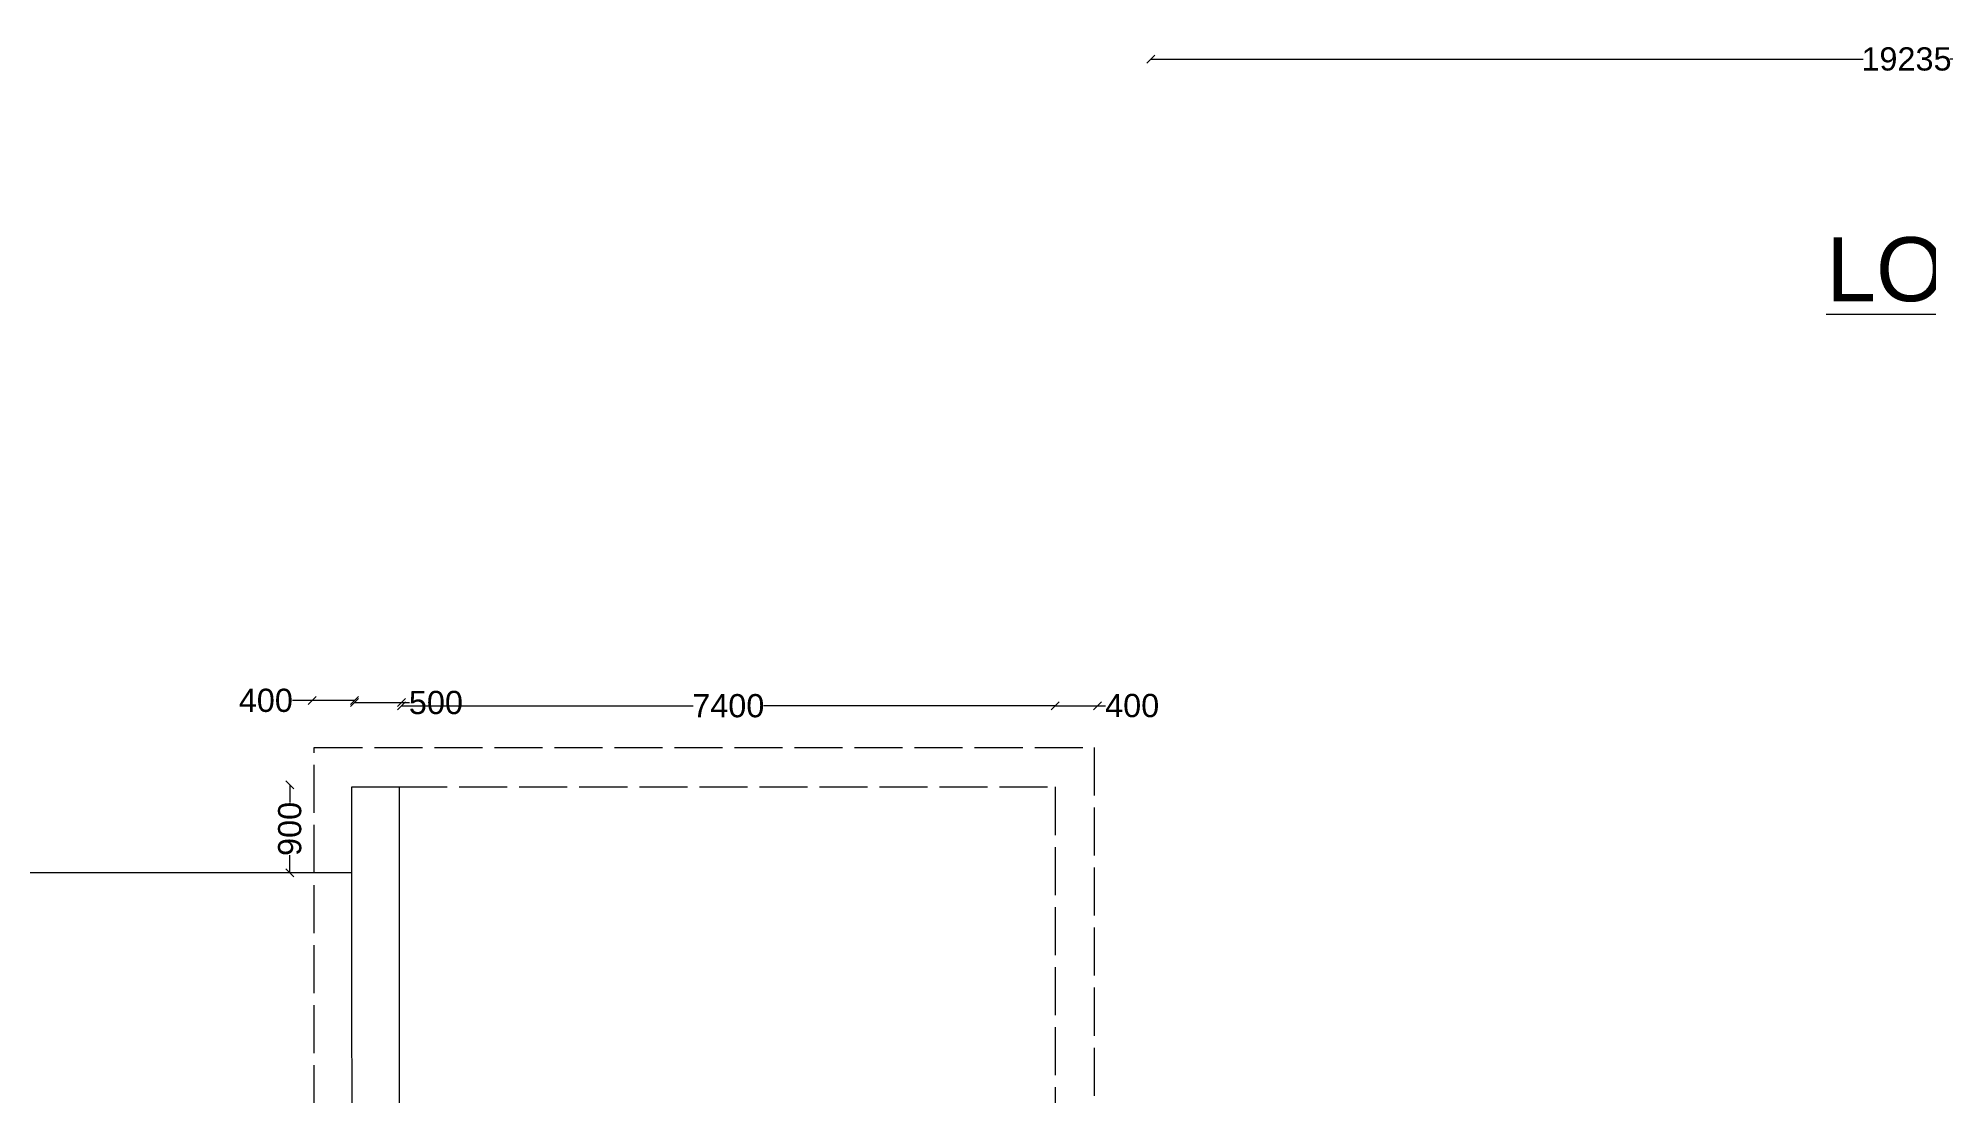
# Model space of a CAD drawing. Header units: metres. Extents: x 1152 to 2703, y 428 to 1487.
# Drawn here: x 1401.3 to 1637.5, y 1124.3 to 1256.4 of the extents above; entities that cross this region are included whole.
import ezdxf

# ---------------------------------------------------------------- set-up
doc = ezdxf.new("R2010")
doc.units = ezdxf.units.M
doc.header["$MEASUREMENT"] = 0
doc.linetypes.add('ACAD_ISO02W100', pattern=[15, 12, -3])
doc.layers.add('DRAWING', color=7, linetype='Continuous')
doc.styles.get("Standard").update_dxf_attribs({"font": 'ARIAL_1.TTF', "height": 2.9})
doc.dimstyles.get("Standard").update_dxf_attribs({"dimtxt": 1, "dimasz": 1, "dimexe": 0.18, "dimexo": 0.0625, "dimgap": 0.09, "dimtad": 0, "dimtih": 1, "dimtoh": 1, "dimdec": 0, "dimzin": 0, "dimdsep": 46, "dimtxsty": 'Standard', "dimblk": 'OBLIQUE', "dimcen": 0, "dimse1": 1, "dimse2": 1, "dimadec": 0, "dimazin": 0, "dimtfac": 1, "dimtdec": 0, "dimtofl": 0, "dimtmove": 0, "dimatfit": 3, "dimfxl": 0, "dimtolj": 1, "dimtzin": 0, "dimarcsym": 0})
picture_1 = doc.add_image_def('image1.jpg', size_in_pixel=(7220, 4931))

# ---------------------------------------------------------------- blocks, each defined once
blk = doc.blocks.new('_Oblique')
at = {"color": 0, "linetype": 'ByBlock', "lineweight": -2}
blk.add_line((-0.5, -0.5), (0.5, 0.5), dxfattribs=at)
blk = doc.blocks.new('*D36')
at = {"layer": 'Defpoints', "color": 0, "transparency": 16777216}
for p in [(1540.4, 1253.74), (1540.4, 1252.32), (1729.18, 1251.84)]:
    blk.add_point(p, dxfattribs=at)
at = {"layer": 'DRAWING', "color": 0, "lineweight": -2, "transparency": 16777216}
for p, q in [((1540.4, 1253.74), (1629.37, 1253.74)), ((1729.18, 1253.74), (1640.21, 1253.74))]:
    blk.add_line(p, q, dxfattribs=at)
at = {"layer": 'DRAWING', "color": 0, "lineweight": -2, "transparency": 16777216, "rotation": 180}
blk.add_blockref('_Oblique', (1540.4, 1253.74), dxfattribs=at)
at = {"layer": 'DRAWING', "color": 0, "lineweight": -2, "transparency": 16777216}
blk.add_blockref('_Oblique', (1729.18, 1253.74), dxfattribs=at)
at = {"layer": 'DRAWING', "color": 0, "transparency": 16777216, "insert": (1634.79, 1253.74), "char_height": 2.9, "attachment_point": 5}
blk.add_mtext('\\A1;19235', dxfattribs=at)
blk = doc.blocks.new('*D40')
at = {"layer": 'Defpoints', "color": 0, "transparency": 16777216}
for p in [(1432.9, 1163.1), (1432.81, 1152.1), (1432.9, 1152.1)]:
    blk.add_point(p, dxfattribs=at)
at = {"layer": 'DRAWING', "color": 0, "lineweight": -2, "transparency": 16777216}
for p, q in [((1432.81, 1163.1), (1432.81, 1160.89)), ((1432.81, 1152.1), (1432.81, 1154.31))]:
    blk.add_line(p, q, dxfattribs=at)
for p, rotation in [((1432.81, 1163.1), 90), ((1432.81, 1152.1), 270)]:
    blk.add_blockref('_Oblique', p, dxfattribs=dict(at, rotation=rotation))
at = {"layer": 'DRAWING', "color": 0, "transparency": 16777216, "insert": (1432.81, 1157.6), "char_height": 2.9, "attachment_point": 5, "rotation": 90}
blk.add_mtext('\\A1;900', dxfattribs=at)
blk = doc.blocks.new('*D41')
at = {"layer": 'Defpoints', "color": 0, "transparency": 16777216}
for p in [(1435.59, 1174.29), (1440.89, 1174.04), (1440.89, 1173.64)]:
    blk.add_point(p, dxfattribs=at)
at = {"layer": 'DRAWING', "color": 0, "lineweight": -2, "transparency": 16777216}
for p, q in [((1435.59, 1173.64), (1433.15, 1173.64)), ((1440.89, 1173.64), (1435.59, 1173.64))]:
    blk.add_line(p, q, dxfattribs=at)
at = {"layer": 'DRAWING', "color": 0, "lineweight": -2, "transparency": 16777216, "rotation": 180}
blk.add_blockref('_Oblique', (1435.59, 1173.64), dxfattribs=at)
at = {"layer": 'DRAWING', "color": 0, "lineweight": -2, "transparency": 16777216}
blk.add_blockref('_Oblique', (1440.89, 1173.64), dxfattribs=at)
at = {"layer": 'DRAWING', "color": 0, "transparency": 16777216, "insert": (1429.81, 1173.64), "char_height": 2.9, "attachment_point": 5}
blk.add_mtext('\\A1;400', dxfattribs=at)
blk = doc.blocks.new('*D42')
at = {"layer": 'Defpoints', "color": 0, "transparency": 16777216}
for p in [(1440.89, 1173.64), (1446.77, 1173.37), (1446.77, 1173.37)]:
    blk.add_point(p, dxfattribs=at)
at = {"layer": 'DRAWING', "color": 0, "lineweight": -2, "transparency": 16777216}
for p, q in [((1440.89, 1173.37), (1446.77, 1173.37)), ((1446.77, 1173.37), (1447.77, 1173.37))]:
    blk.add_line(p, q, dxfattribs=at)
at = {"layer": 'DRAWING', "color": 0, "lineweight": -2, "transparency": 16777216, "rotation": 180}
blk.add_blockref('_Oblique', (1440.89, 1173.37), dxfattribs=at)
at = {"layer": 'DRAWING', "color": 0, "lineweight": -2, "transparency": 16777216}
blk.add_blockref('_Oblique', (1446.77, 1173.37), dxfattribs=at)
at = {"layer": 'DRAWING', "color": 0, "transparency": 16777216, "insert": (1451.06, 1173.37), "char_height": 2.9, "attachment_point": 5}
blk.add_mtext('\\A1;500', dxfattribs=at)
blk = doc.blocks.new('*D43')
at = {"layer": 'Defpoints', "color": 0, "transparency": 16777216}
for p in [(1528.41, 1174.65), (1446.77, 1173.37), (1528.41, 1172.97)]:
    blk.add_point(p, dxfattribs=at)
at = {"layer": 'DRAWING', "color": 0, "lineweight": -2, "transparency": 16777216}
for p, q in [((1446.77, 1172.97), (1483.19, 1172.97)), ((1528.41, 1172.97), (1492, 1172.97))]:
    blk.add_line(p, q, dxfattribs=at)
at = {"layer": 'DRAWING', "color": 0, "lineweight": -2, "transparency": 16777216, "rotation": 180}
blk.add_blockref('_Oblique', (1446.77, 1172.97), dxfattribs=at)
at = {"layer": 'DRAWING', "color": 0, "lineweight": -2, "transparency": 16777216}
blk.add_blockref('_Oblique', (1528.41, 1172.97), dxfattribs=at)
at = {"layer": 'DRAWING', "color": 0, "transparency": 16777216, "insert": (1487.59, 1172.97), "char_height": 2.9, "attachment_point": 5}
blk.add_mtext('\\A1;7400', dxfattribs=at)
blk = doc.blocks.new('*D44')
at = {"layer": 'Defpoints', "color": 0, "transparency": 16777216}
for p in [(1528.41, 1172.97), (1533.71, 1172.99), (1533.71, 1172.97)]:
    blk.add_point(p, dxfattribs=at)
at = {"layer": 'DRAWING', "color": 0, "lineweight": -2, "transparency": 16777216}
for p, q in [((1528.41, 1172.99), (1533.71, 1172.99)), ((1533.71, 1172.99), (1534.71, 1172.99))]:
    blk.add_line(p, q, dxfattribs=at)
at = {"layer": 'DRAWING', "color": 0, "lineweight": -2, "transparency": 16777216, "rotation": 180}
blk.add_blockref('_Oblique', (1528.41, 1172.99), dxfattribs=at)
at = {"layer": 'DRAWING', "color": 0, "lineweight": -2, "transparency": 16777216}
blk.add_blockref('_Oblique', (1533.71, 1172.99), dxfattribs=at)
at = {"layer": 'DRAWING', "color": 0, "transparency": 16777216, "insert": (1538.05, 1172.99), "char_height": 2.9, "attachment_point": 5}
blk.add_mtext('\\A1;400', dxfattribs=at)

msp = doc.modelspace()

# ---------------------------------------------------------------- linework, layer by layer
at = {"layer": 'DRAWING', "linetype": 'ACAD_ISO02W100', "ltscale": 0.5}
for points in [[(1428.28, 869.17), (1428.28, 949.59), (1435.87, 949.59), (1435.87, 1167.78), (1533.32, 1167.78), (1533.32, 1047.91), (1579.5, 1047.91), (1658.06, 994.98), (1775.41, 994.98), (1775.41, 1035.29), (1828.74, 1035.29), (1828.74, 946.08)], [(1446.48, 1162.84), (1528.41, 1162.84), (1528.41, 1043.41), (1578.44, 1043.41), (1656.77, 990.37), (1780.43, 990.37), (1780.43, 1030.47), (1814.69, 1030.47), (1814.69, 955.85)]]:
    msp.add_lwpolyline(points, dxfattribs=at)
at = {"layer": 'DRAWING'}
msp.add_lwpolyline([(1446.48, 959.55), (1440.67, 959.55), (1440.54, 1162.84), (1446.48, 1162.84)], close=True, dxfattribs=at)
msp.add_lwpolyline([(1440.55, 1152.1), (1298.29, 1152.1)], dxfattribs=at)

# ---------------------------------------------------------------- texts
at = {"layer": 'DRAWING', "insert": (1582.12, 1231.5), "char_height": 8, "width": 237.8787, "attachment_point": 1}
msp.add_mtext('\\pi42.645;{\\LLONGITUDINAL SECTION-AB\\P\\pi81.897;(SCALE 1:100)}', dxfattribs=at)

# ---------------------------------------------------------------- dimensions: what is measured, and where the dimension line sits
at = {"layer": 'DRAWING'}
for base, p1, p2, text, picture, middle in [((1540.4, 1253.74), (1729.18, 1251.84), (1540.4, 1252.32), '19235', '*D36', (1634.79, 1253.74)), ((1446.77, 1173.37), (1440.89, 1173.64), (1446.77, 1173.37), '500', '*D42', (1451.06, 1173.37)), ((1528.41, 1172.97), (1446.77, 1173.37), (1528.41, 1174.65), '7400', '*D43', (1487.59, 1172.97)), ((1533.71, 1172.99), (1528.41, 1172.97), (1533.71, 1172.97), '400', '*D44', (1538.05, 1172.99))]:
    dim = msp.add_linear_dim(base=base, p1=p1, p2=p2, text=text, dimstyle='Standard', dxfattribs=at)
    dim.commit()
    dim.dimension.update_dxf_attribs({"geometry": picture, "text_midpoint": middle})
dim = msp.add_linear_dim(base=(1440.89, 1173.64), p1=(1435.59, 1174.29), p2=(1440.89, 1174.04), text='400', dimstyle='Standard', dxfattribs=at)
dim.commit()
dim.dimension.update_dxf_attribs({"geometry": '*D41', "text_midpoint": (1429.81, 1173.64), "dimtype": 160})
dim = msp.add_linear_dim(base=(1432.81, 1152.1), p1=(1432.9, 1163.1), p2=(1432.9, 1152.1), angle=90, text='900', dimstyle='Standard', dxfattribs=at)
dim.commit()
dim.dimension.update_dxf_attribs({"geometry": '*D40', "text_midpoint": (1432.81, 1157.6), "text_rotation": 90})

# ---------------------------------------------------------------- pictures from other files: only their frames are drawn
at = {"color": 2}
image = msp.add_image(picture_1, insert=(1151.77, 428.03), size_in_units=(1550.98, 1059.27), dxfattribs=dict(at, fade=30))
image.dxf.flags = 7

doc.saveas('drawing.dxf')
